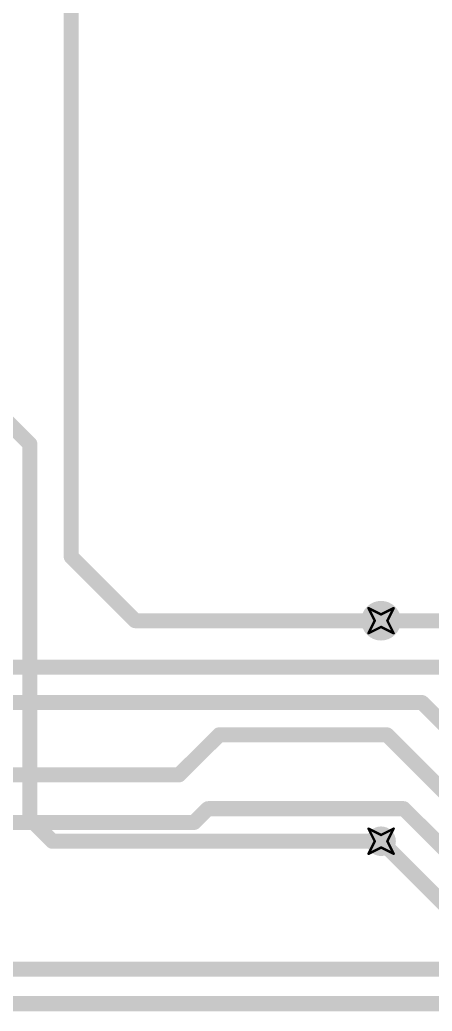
# Model space of a CAD drawing. Header units: inches. Extents: x -11 to 1110, y -7 to 455.
# Drawn here: x 186.39 to 194.73, y 41.36 to 61.45 of the extents above; entities that cross this region are included whole.
import ezdxf

# ---------------------------------------------------------------- set-up
doc = ezdxf.new("R2010")
doc.units = ezdxf.units.IN
for name, color, linetype in [('Bottom Layer', 5, 'Continuous'), ('Bottom Solder', 6, 'Continuous'), ('Drill Drawing', 1, 'Continuous'), ('Top Layer', 1, 'Continuous'), ('Top Solder', 216, 'Continuous'), ('Via Holes', 16, 'Continuous')]:
    doc.layers.add(name, color=color, linetype=linetype)

msp = doc.modelspace()

# ---------------------------------------------------------------- hatches: boundary and pattern name
at = {"layer": 'Bottom Layer'}
h = msp.add_hatch(color=5, dxfattribs=at)
edge = h.paths.add_edge_path()
edge.add_arc((193.7, 49.276), 0.3, 0, 360)
h = msp.add_hatch(color=5, dxfattribs=at)
edge = h.paths.add_edge_path()
edge.add_arc((193.7, 44.806), 0.3, 0, 360)
at = {"layer": 'Bottom Solder'}
h = msp.add_hatch(color=6, dxfattribs=at)
edge = h.paths.add_edge_path()
edge.add_arc((193.7, 49.276), 0.402, 0, 360)
at = {"layer": 'Top Layer'}
h = msp.add_hatch(color=1, dxfattribs=at)
edge = h.paths.add_edge_path()
edge.add_arc((193.7, 49.276), 0.3, 0, 360)
h = msp.add_hatch(color=1, dxfattribs=at)
edge = h.paths.add_edge_path()
edge.add_arc((193.7, 44.806), 0.3, 0, 360)
at = {"layer": 'Top Solder'}
h = msp.add_hatch(color=216, dxfattribs=at)
edge = h.paths.add_edge_path()
edge.add_arc((193.7, 49.276), 0.402, 0, 360)
at = {"layer": 'Via Holes'}
h = msp.add_hatch(color=7, dxfattribs=at)
edge = h.paths.add_edge_path()
edge.add_arc((193.7, 49.276), 0.15, 0, 360)
h = msp.add_hatch(color=7, dxfattribs=at)
edge = h.paths.add_edge_path()
edge.add_arc((193.7, 44.806), 0.15, 0, 360)

# ---------------------------------------------------------------- linework, layer by layer
at = {"layer": 'Bottom Layer'}
for points in [[(187.427, 50.571, 0.305, 0.305, 0), (187.427, 150.241, 0.305, 0.305, 0)], [(184.9, 54.546, 0.305, 0.305, 0), (186.588, 52.857, 0.305, 0.305, 0)], [(186.588, 45.263, 0.305, 0.305, 0), (186.588, 52.857, 0.305, 0.305, 0)], [(187.427, 50.571, 0.305, 0.305, 0), (188.722, 49.276, 0.305, 0.305, 0)], [(188.722, 49.276, 0.305, 0.305, 0), (193.7, 49.276, 0.305, 0.305, 0)], [(186.588, 45.263, 0.305, 0.305, 0), (187.046, 44.806, 0.305, 0.305, 0)], [(187.046, 44.806, 0.305, 0.305, 0), (193.7, 44.806, 0.305, 0.305, 0)]]:
    msp.add_lwpolyline(points, format="xyseb", dxfattribs=at)
for points in [[(186.512, 52.857, 0.152, 0.152, 1), (186.665, 52.857, 0.152, 0.152, 1)], [(186.512, 52.857, 0.152, 0.152, 1), (186.665, 52.857, 0.152, 0.152, 1)], [(187.35, 50.571, 0.152, 0.152, 1), (187.503, 50.571, 0.152, 0.152, 1)], [(187.35, 50.571, 0.152, 0.152, 1), (187.503, 50.571, 0.152, 0.152, 1)], [(188.646, 49.276, 0.152, 0.152, 1), (188.798, 49.276, 0.152, 0.152, 1)], [(188.646, 49.276, 0.152, 0.152, 1), (188.798, 49.276, 0.152, 0.152, 1)], [(193.624, 49.276, 0.152, 0.152, 1), (193.777, 49.276, 0.152, 0.152, 1)], [(186.512, 45.263, 0.152, 0.152, 1), (186.665, 45.263, 0.152, 0.152, 1)], [(186.512, 45.263, 0.152, 0.152, 1), (186.665, 45.263, 0.152, 0.152, 1)], [(186.969, 44.806, 0.152, 0.152, 1), (187.122, 44.806, 0.152, 0.152, 1)], [(186.969, 44.806, 0.152, 0.152, 1), (187.122, 44.806, 0.152, 0.152, 1)], [(193.624, 44.806, 0.152, 0.152, 1), (193.777, 44.806, 0.152, 0.152, 1)]]:
    msp.add_lwpolyline(points, format="xyseb", close=True, dxfattribs=at)
at = {"layer": 'Drill Drawing'}
for points in [[(193.446, 49.53, 0.0508, 0.0508, 0), (193.7, 49.403, 0.0508, 0.0508, 0)], [(193.446, 49.53, 0.0508, 0.0508, 0), (193.573, 49.276, 0.0508, 0.0508, 0)], [(193.7, 49.403, 0.0508, 0.0508, 0), (193.954, 49.53, 0.0508, 0.0508, 0)], [(193.827, 49.276, 0.0508, 0.0508, 0), (193.954, 49.53, 0.0508, 0.0508, 0)], [(193.446, 49.022, 0.0508, 0.0508, 0), (193.573, 49.276, 0.0508, 0.0508, 0)], [(193.827, 49.276, 0.0508, 0.0508, 0), (193.954, 49.022, 0.0508, 0.0508, 0)], [(193.446, 49.022, 0.0508, 0.0508, 0), (193.7, 49.149, 0.0508, 0.0508, 0)], [(193.7, 49.149, 0.0508, 0.0508, 0), (193.954, 49.022, 0.0508, 0.0508, 0)], [(193.446, 45.06, 0.0508, 0.0508, 0), (193.7, 44.933, 0.0508, 0.0508, 0)], [(193.446, 45.06, 0.0508, 0.0508, 0), (193.573, 44.806, 0.0508, 0.0508, 0)], [(193.7, 44.933, 0.0508, 0.0508, 0), (193.954, 45.06, 0.0508, 0.0508, 0)], [(193.827, 44.806, 0.0508, 0.0508, 0), (193.954, 45.06, 0.0508, 0.0508, 0)], [(193.446, 44.552, 0.0508, 0.0508, 0), (193.573, 44.806, 0.0508, 0.0508, 0)], [(193.827, 44.806, 0.0508, 0.0508, 0), (193.954, 44.552, 0.0508, 0.0508, 0)], [(193.446, 44.552, 0.0508, 0.0508, 0), (193.7, 44.679, 0.0508, 0.0508, 0)], [(193.7, 44.679, 0.0508, 0.0508, 0), (193.954, 44.552, 0.0508, 0.0508, 0)]]:
    msp.add_lwpolyline(points, format="xyseb", dxfattribs=at)
for points in [[(193.434, 49.53, 0.0254, 0.0254, 1), (193.459, 49.53, 0.0254, 0.0254, 1)], [(193.434, 49.53, 0.0254, 0.0254, 1), (193.459, 49.53, 0.0254, 0.0254, 1)], [(193.942, 49.53, 0.0254, 0.0254, 1), (193.967, 49.53, 0.0254, 0.0254, 1)], [(193.942, 49.53, 0.0254, 0.0254, 1), (193.967, 49.53, 0.0254, 0.0254, 1)], [(193.561, 49.276, 0.0254, 0.0254, 1), (193.586, 49.276, 0.0254, 0.0254, 1)], [(193.561, 49.276, 0.0254, 0.0254, 1), (193.586, 49.276, 0.0254, 0.0254, 1)], [(193.688, 49.403, 0.0254, 0.0254, 1), (193.713, 49.403, 0.0254, 0.0254, 1)], [(193.688, 49.403, 0.0254, 0.0254, 1), (193.713, 49.403, 0.0254, 0.0254, 1)], [(193.815, 49.276, 0.0254, 0.0254, 1), (193.84, 49.276, 0.0254, 0.0254, 1)], [(193.815, 49.276, 0.0254, 0.0254, 1), (193.84, 49.276, 0.0254, 0.0254, 1)], [(193.434, 49.022, 0.0254, 0.0254, 1), (193.459, 49.022, 0.0254, 0.0254, 1)], [(193.434, 49.022, 0.0254, 0.0254, 1), (193.459, 49.022, 0.0254, 0.0254, 1)], [(193.688, 49.149, 0.0254, 0.0254, 1), (193.713, 49.149, 0.0254, 0.0254, 1)], [(193.688, 49.149, 0.0254, 0.0254, 1), (193.713, 49.149, 0.0254, 0.0254, 1)], [(193.942, 49.022, 0.0254, 0.0254, 1), (193.967, 49.022, 0.0254, 0.0254, 1)], [(193.942, 49.022, 0.0254, 0.0254, 1), (193.967, 49.022, 0.0254, 0.0254, 1)], [(193.434, 45.06, 0.0254, 0.0254, 1), (193.459, 45.06, 0.0254, 0.0254, 1)], [(193.434, 45.06, 0.0254, 0.0254, 1), (193.459, 45.06, 0.0254, 0.0254, 1)], [(193.942, 45.06, 0.0254, 0.0254, 1), (193.967, 45.06, 0.0254, 0.0254, 1)], [(193.942, 45.06, 0.0254, 0.0254, 1), (193.967, 45.06, 0.0254, 0.0254, 1)], [(193.561, 44.806, 0.0254, 0.0254, 1), (193.586, 44.806, 0.0254, 0.0254, 1)], [(193.561, 44.806, 0.0254, 0.0254, 1), (193.586, 44.806, 0.0254, 0.0254, 1)], [(193.688, 44.933, 0.0254, 0.0254, 1), (193.713, 44.933, 0.0254, 0.0254, 1)], [(193.688, 44.933, 0.0254, 0.0254, 1), (193.713, 44.933, 0.0254, 0.0254, 1)], [(193.815, 44.806, 0.0254, 0.0254, 1), (193.84, 44.806, 0.0254, 0.0254, 1)], [(193.815, 44.806, 0.0254, 0.0254, 1), (193.84, 44.806, 0.0254, 0.0254, 1)], [(193.688, 44.679, 0.0254, 0.0254, 1), (193.713, 44.679, 0.0254, 0.0254, 1)], [(193.688, 44.679, 0.0254, 0.0254, 1), (193.713, 44.679, 0.0254, 0.0254, 1)], [(193.434, 44.552, 0.0254, 0.0254, 1), (193.459, 44.552, 0.0254, 0.0254, 1)], [(193.434, 44.552, 0.0254, 0.0254, 1), (193.459, 44.552, 0.0254, 0.0254, 1)], [(193.942, 44.552, 0.0254, 0.0254, 1), (193.967, 44.552, 0.0254, 0.0254, 1)], [(193.942, 44.552, 0.0254, 0.0254, 1), (193.967, 44.552, 0.0254, 0.0254, 1)]]:
    msp.add_lwpolyline(points, format="xyseb", close=True, dxfattribs=at)
at = {"layer": 'Top Layer'}
for points in [[(193.7, 49.276, 0.305, 0.305, 0), (195.18, 49.276, 0.305, 0.305, 0)], [(180.631, 48.337, 0.305, 0.305, 0), (194.941, 48.337, 0.305, 0.305, 0)], [(180.736, 47.617, 0.305, 0.305, 0), (194.528, 47.617, 0.305, 0.305, 0)], [(194.528, 47.617, 0.305, 0.305, 0), (196.944, 45.201, 0.305, 0.305, 0)], [(189.611, 46.152, 0.305, 0.305, 0), (190.422, 46.962, 0.305, 0.305, 0)], [(190.422, 46.962, 0.305, 0.305, 0), (193.82, 46.962, 0.305, 0.305, 0)], [(193.82, 46.962, 0.305, 0.305, 0), (196.333, 44.449, 0.305, 0.305, 0)], [(183.794, 46.152, 0.305, 0.305, 0), (189.611, 46.152, 0.305, 0.305, 0)], [(189.916, 45.187, 0.305, 0.305, 0), (190.195, 45.466, 0.305, 0.305, 0)], [(190.195, 45.466, 0.305, 0.305, 0), (194.158, 45.466, 0.305, 0.305, 0)], [(194.158, 45.466, 0.305, 0.305, 0), (195.936, 43.688, 0.305, 0.305, 0)], [(183.794, 45.187, 0.305, 0.305, 0), (189.916, 45.187, 0.305, 0.305, 0)], [(193.7, 44.806, 0.305, 0.305, 0), (195.574, 42.932, 0.305, 0.305, 0)], [(185.649, 42.215, 0.305, 0.305, 0), (670.064, 42.215, 0.305, 0.305, 0)], [(183.125, 41.514, 0.305, 0.305, 0), (669.657, 41.514, 0.305, 0.305, 0)]]:
    msp.add_lwpolyline(points, format="xyseb", dxfattribs=at)
for points in [[(193.624, 49.276, 0.152, 0.152, 1), (193.777, 49.276, 0.152, 0.152, 1)], [(194.452, 47.617, 0.152, 0.152, 1), (194.604, 47.617, 0.152, 0.152, 1)], [(194.452, 47.617, 0.152, 0.152, 1), (194.604, 47.617, 0.152, 0.152, 1)], [(190.345, 46.962, 0.152, 0.152, 1), (190.498, 46.962, 0.152, 0.152, 1)], [(190.345, 46.962, 0.152, 0.152, 1), (190.498, 46.962, 0.152, 0.152, 1)], [(193.744, 46.962, 0.152, 0.152, 1), (193.896, 46.962, 0.152, 0.152, 1)], [(193.744, 46.962, 0.152, 0.152, 1), (193.896, 46.962, 0.152, 0.152, 1)], [(189.535, 46.152, 0.152, 0.152, 1), (189.687, 46.152, 0.152, 0.152, 1)], [(189.535, 46.152, 0.152, 0.152, 1), (189.687, 46.152, 0.152, 0.152, 1)], [(190.119, 45.466, 0.152, 0.152, 1), (190.271, 45.466, 0.152, 0.152, 1)], [(190.119, 45.466, 0.152, 0.152, 1), (190.271, 45.466, 0.152, 0.152, 1)], [(194.081, 45.466, 0.152, 0.152, 1), (194.234, 45.466, 0.152, 0.152, 1)], [(194.081, 45.466, 0.152, 0.152, 1), (194.234, 45.466, 0.152, 0.152, 1)], [(189.84, 45.187, 0.152, 0.152, 1), (189.992, 45.187, 0.152, 0.152, 1)], [(189.84, 45.187, 0.152, 0.152, 1), (189.992, 45.187, 0.152, 0.152, 1)], [(193.624, 44.806, 0.152, 0.152, 1), (193.777, 44.806, 0.152, 0.152, 1)]]:
    msp.add_lwpolyline(points, format="xyseb", close=True, dxfattribs=at)

doc.saveas('drawing.dxf')
